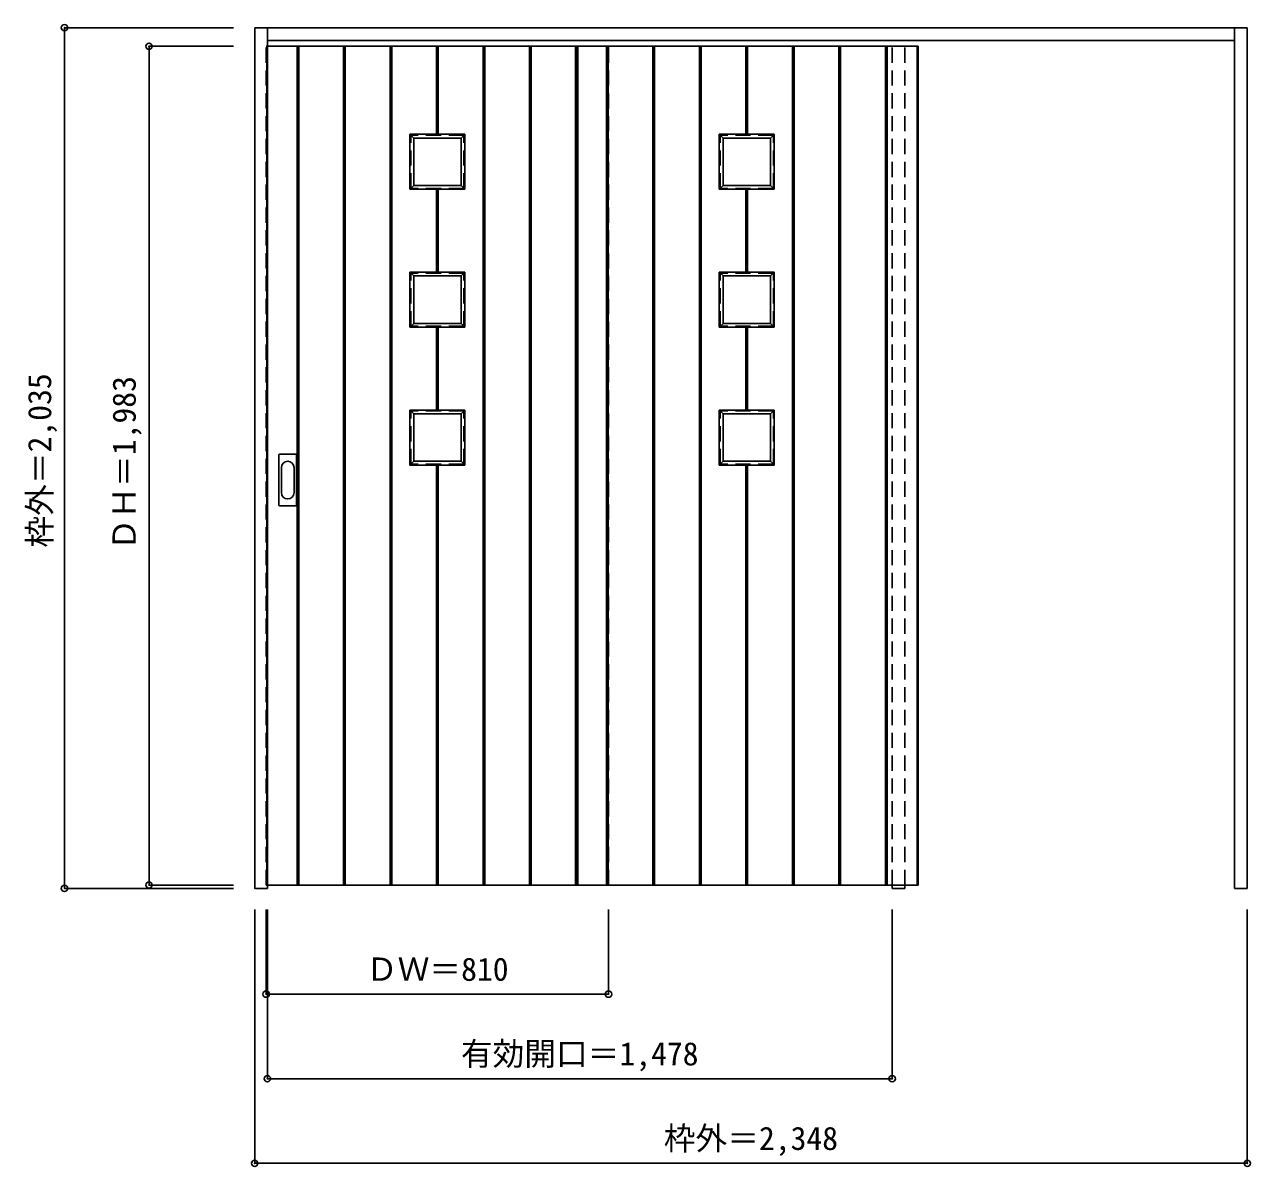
# Model space of a CAD drawing. Units: millimetres, scale not verified. Extents: x -1267 to 1633, y -1732 to 968.
import ezdxf
from ezdxf.enums import TextEntityAlignment as Align

# ---------------------------------------------------------------- set-up
doc = ezdxf.new("R2010")
doc.units = ezdxf.units.MM
doc.header["$LTSCALE"] = 30
doc.header["$PDMODE"] = 32
doc.header["$PDSIZE"] = 15
doc.linetypes.add('DASHED1', pattern=[1.8, 1.2, -0.6])
doc.layers.add('0-0', color=3, linetype='Continuous')
doc.layers.add('0-1_寸法', color=7, linetype='Continuous')
doc.styles.add('ＭＳ ゴシック', font='')
doc.styles.get('ＭＳ ゴシック').set_extended_font_data('MS Gothic')

msp = doc.modelspace()

# ---------------------------------------------------------------- linework, layer by layer
at = {"layer": '0-0'}
for p, q in [((-722.38, 960.45), (1625.62, 960.45)), ((-692.38, -1074.55), (-692.38, 960.45)), ((1595.62, -1074.55), (1595.62, 960.45)), ((1625.62, -1074.55), (1625.62, 960.45)), ((-692.38, 930.45), (1595.62, 930.45)), ((-693.38, -1066.55), (-693.38, 916.45)), ((-692.38, 916.45), (846.62, 916.45)), ((-622.38, -1066.55), (-622.38, 916.45)), ((-618.38, -1066.55), (-618.38, 916.45)), ((-512.38, -1066.55), (-512.38, 916.45)), ((-508.38, -1066.55), (-508.38, 916.45)), ((-402.38, -1066.55), (-402.38, 916.45)), ((-398.38, -1066.55), (-398.38, 916.45)), ((-292.38, 708.45), (-292.38, 916.45)), ((-288.38, 708.45), (-288.38, 916.45)), ((-182.38, -1066.55), (-182.38, 916.45)), ((-178.38, -1066.55), (-178.38, 916.45)), ((-72.38, -1066.55), (-72.38, 916.45)), ((-68.38, -1066.55), (-68.38, 916.45)), ((36.62, 916.45), (36.62, -1066.55)), ((37.62, -1066.55), (37.62, 916.45)), ((38.62, -1066.55), (38.62, 916.45)), ((41.62, -1066.55), (41.62, 916.45)), ((109.62, -1066.55), (109.62, 916.45)), ((112.62, -1066.55), (112.62, 916.45)), ((113.62, -1066.55), (113.62, 916.45)), ((219.62, -1066.55), (219.62, 916.45)), ((223.62, -1066.55), (223.62, 916.45)), ((329.62, -1066.55), (329.62, 916.45)), ((333.62, -1066.55), (333.62, 916.45)), ((439.62, 708.45), (439.62, 916.45)), ((443.62, 708.45), (443.62, 916.45)), ((549.62, -1066.55), (549.62, 916.45)), ((553.62, -1066.55), (553.62, 916.45)), ((659.62, -1066.55), (659.62, 916.45)), ((663.62, -1066.55), (663.62, 916.45)), ((769.62, -1066.55), (769.62, 916.45)), ((773.62, -1066.55), (773.62, 916.45)), ((844.62, -1066.55), (844.62, 916.45)), ((-225.38, 708.45), (-355.38, 708.45)), ((-355.38, 578.45), (-355.38, 708.45)), ((-355.38, 708.45), (-346.38, 699.45)), ((-234.38, 699.45), (-346.38, 699.45)), ((-346.38, 587.45), (-346.38, 699.45)), ((-234.38, 699.45), (-225.38, 708.45)), ((-234.38, 587.45), (-234.38, 699.45)), ((-225.38, 578.45), (-225.38, 708.45)), ((506.62, 708.45), (376.62, 708.45)), ((376.62, 578.45), (376.62, 708.45)), ((376.62, 708.45), (385.62, 699.45)), ((497.62, 699.45), (385.62, 699.45)), ((385.62, 587.45), (385.62, 699.45)), ((497.62, 699.45), (506.62, 708.45)), ((497.62, 587.45), (497.62, 699.45)), ((506.62, 578.45), (506.62, 708.45)), ((-234.38, 587.45), (-225.38, 578.45)), ((497.62, 587.45), (506.62, 578.45)), ((-225.38, 578.45), (-355.38, 578.45)), ((-292.38, 382.45), (-292.38, 578.45)), ((-288.38, 382.45), (-288.38, 578.45)), ((506.62, 578.45), (376.62, 578.45)), ((439.62, 382.45), (439.62, 578.45)), ((443.62, 382.45), (443.62, 578.45)), ((-225.38, 382.45), (-355.38, 382.45)), ((-355.38, 252.45), (-355.38, 382.45)), ((-355.38, 382.45), (-346.38, 373.45)), ((-234.38, 373.45), (-225.38, 382.45)), ((-225.38, 252.45), (-225.38, 382.45)), ((506.62, 382.45), (376.62, 382.45)), ((376.62, 252.45), (376.62, 382.45)), ((376.62, 382.45), (385.62, 373.45)), ((497.62, 373.45), (506.62, 382.45)), ((506.62, 252.45), (506.62, 382.45)), ((-234.38, 373.45), (-346.38, 373.45)), ((-346.38, 261.45), (-346.38, 373.45)), ((-234.38, 261.45), (-234.38, 373.45)), ((497.62, 373.45), (385.62, 373.45)), ((385.62, 261.45), (385.62, 373.45)), ((497.62, 261.45), (497.62, 373.45)), ((-234.38, 261.45), (-225.38, 252.45)), ((497.62, 261.45), (506.62, 252.45)), ((-225.38, 252.45), (-355.38, 252.45)), ((-292.38, 56.45), (-292.38, 252.45)), ((-288.38, 56.45), (-288.38, 252.45)), ((506.62, 252.45), (376.62, 252.45)), ((439.62, 56.45), (439.62, 252.45)), ((443.62, 56.45), (443.62, 252.45)), ((-225.38, 56.45), (-355.38, 56.45)), ((-355.38, -73.55), (-355.38, 56.45)), ((-355.38, 56.45), (-346.38, 47.45)), ((-234.38, 47.45), (-346.38, 47.45)), ((-346.38, -64.55), (-346.38, 47.45)), ((-234.38, 47.45), (-225.38, 56.45)), ((-234.38, -64.55), (-234.38, 47.45)), ((-225.38, -73.55), (-225.38, 56.45)), ((506.62, 56.45), (376.62, 56.45)), ((376.62, -73.55), (376.62, 56.45)), ((376.62, 56.45), (385.62, 47.45)), ((497.62, 47.45), (385.62, 47.45)), ((385.62, -64.55), (385.62, 47.45)), ((497.62, 47.45), (506.62, 56.45)), ((497.62, -64.55), (497.62, 47.45)), ((506.62, -73.55), (506.62, 56.45)), ((-665.38, -168.55), (-665.38, -49.55)), ((-624.88, -48.05), (-663.88, -48.05)), ((-623.38, -168.55), (-623.38, -49.55)), ((-225.38, -73.55), (-355.38, -73.55)), ((-292.38, -1066.55), (-292.38, -73.55)), ((-288.38, -1066.55), (-288.38, -73.55)), ((-234.38, -64.55), (-225.38, -73.55)), ((506.62, -73.55), (376.62, -73.55)), ((439.62, -1066.55), (439.62, -73.55)), ((443.62, -1066.55), (443.62, -73.55)), ((497.62, -64.55), (506.62, -73.55)), ((-663.88, -170.05), (-624.88, -170.05)), ((785.62, -1066.55), (785.62, -1074.55)), ((815.62, -1066.55), (815.62, -1074.55)), ((785.62, -1074.55), (815.62, -1074.55)), ((1625.62, -1074.55), (1595.62, -1074.55))]:
    msp.add_line(p, q, dxfattribs=at)
at = {"layer": '0-0', "color": 4, "linetype": 'DASHED1'}
for p, q in [((785.62, -1066.55), (785.62, 930.45)), ((815.62, -1066.55), (815.62, 930.45)), ((-695.38, 916.45), (-692.38, 916.45)), ((-695.38, -1066.55), (-695.38, 916.45)), ((114.62, -1066.55), (114.62, 916.45)), ((-692.38, -1066.55), (-695.38, -1066.55))]:
    msp.add_line(p, q, dxfattribs=at)
at = {"layer": '0-0', "color": 7}
for p, q in [((-620.38, -1066.55), (-620.38, 916.45)), ((-510.38, -1066.55), (-510.38, 916.45)), ((-400.38, -1066.55), (-400.38, 916.45)), ((-290.38, 708.45), (-290.38, 916.45)), ((-180.38, -1066.55), (-180.38, 916.45)), ((-70.38, -1066.55), (-70.38, 916.45)), ((39.62, -1066.55), (39.62, 916.45)), ((111.62, -1066.55), (111.62, 916.45)), ((221.62, -1066.55), (221.62, 916.45)), ((331.62, -1066.55), (331.62, 916.45)), ((441.62, 708.45), (441.62, 916.45)), ((551.62, -1066.55), (551.62, 916.45)), ((661.62, -1066.55), (661.62, 916.45)), ((771.62, -1066.55), (771.62, 916.45)), ((-290.38, 382.45), (-290.38, 578.45)), ((441.62, 382.45), (441.62, 578.45)), ((-290.38, 56.45), (-290.38, 252.45)), ((441.62, 56.45), (441.62, 252.45)), ((-659.38, -79.45), (-659.38, -138.65)), ((-629.38, -138.65), (-629.38, -79.45)), ((-290.38, -1066.55), (-290.38, -73.55)), ((441.62, -1066.55), (441.62, -73.55))]:
    msp.add_line(p, q, dxfattribs=at)
at = {"layer": '0-0', "linetype": 'DASHED1'}
for p, q in [((-227.38, 706.45), (-353.38, 706.45)), ((-227.38, 580.45), (-227.38, 706.45)), ((504.62, 706.45), (378.62, 706.45)), ((504.62, 580.45), (504.62, 706.45)), ((-227.38, 380.45), (-353.38, 380.45)), ((-227.38, 254.45), (-227.38, 380.45)), ((504.62, 380.45), (378.62, 380.45)), ((504.62, 254.45), (504.62, 380.45)), ((-227.38, 54.45), (-353.38, 54.45)), ((-227.38, -71.55), (-227.38, 54.45)), ((504.62, 54.45), (378.62, 54.45)), ((504.62, -71.55), (504.62, 54.45))]:
    msp.add_line(p, q, dxfattribs=at)
at = {"layer": '0-0'}
for points in [[(-692.38, -1074.55), (-722.38, -1074.55), (-722.38, 960.45)], [(-692.38, -1066.55), (846.62, -1066.55), (846.62, 916.45)], [(-234.38, 587.45), (-346.38, 587.45), (-355.38, 578.45)], [(497.62, 587.45), (385.62, 587.45), (376.62, 578.45)], [(-234.38, 261.45), (-346.38, 261.45), (-355.38, 252.45)], [(497.62, 261.45), (385.62, 261.45), (376.62, 252.45)], [(-234.38, -64.55), (-346.38, -64.55), (-355.38, -73.55)], [(497.62, -64.55), (385.62, -64.55), (376.62, -73.55)]]:
    msp.add_lwpolyline(points, dxfattribs=at)
at = {"layer": '0-0', "linetype": 'DASHED1'}
for points in [[(-227.38, 580.45), (-353.38, 580.45), (-353.38, 706.45)], [(504.62, 580.45), (378.62, 580.45), (378.62, 706.45)], [(-227.38, 254.45), (-353.38, 254.45), (-353.38, 380.45)], [(504.62, 254.45), (378.62, 254.45), (378.62, 380.45)], [(-227.38, -71.55), (-353.38, -71.55), (-353.38, 54.45)], [(504.62, -71.55), (378.62, -71.55), (378.62, 54.45)]]:
    msp.add_lwpolyline(points, dxfattribs=at)
at = {"layer": '0-0'}
for centre, start, end in [((-663.88, -49.55), 90, 180), ((-624.88, -49.55), 0, 90), ((-663.88, -168.55), 180, 270), ((-624.88, -168.55), 270, 0)]:
    msp.add_arc(centre, 1.5, start, end, dxfattribs=at)
at = {"layer": '0-0', "color": 7}
for centre, start, end in [((-644.38, -79.45), 0, 180), ((-644.38, -138.65), 180, 0)]:
    msp.add_arc(centre, 15, start, end, dxfattribs=at)
at = {"layer": '0-1_寸法', "color": 4}
for p, q in [((-1172.38, 960.45), (-772.38, 960.45)), ((-1172.38, 960.45), (-1172.38, -1074.55)), ((-972.38, 916.45), (-972.38, -1066.55)), ((-972.38, 916.45), (-772.38, 916.45)), ((-972.38, -1066.55), (-772.38, -1066.55)), ((-1172.38, -1074.55), (-772.38, -1074.55)), ((-722.38, -1724.55), (-722.38, -1124.55)), ((-695.38, -1324.55), (-695.38, -1124.55)), ((-692.38, -1524.55), (-692.38, -1124.55)), ((114.62, -1324.55), (114.62, -1124.55)), ((785.62, -1524.55), (785.62, -1124.55)), ((1625.62, -1724.55), (1625.62, -1124.55)), ((114.62, -1324.55), (-695.38, -1324.55)), ((-692.38, -1524.55), (785.62, -1524.55)), ((-722.38, -1724.55), (1625.62, -1724.55))]:
    msp.add_line(p, q, dxfattribs=at)
at = {"layer": '0-1_寸法'}
for p in [(-1172.38, 960.45), (-972.38, 916.45), (-1172.38, -1074.55), (-972.38, -1066.55), (-695.38, -1324.55), (114.62, -1324.55), (-692.38, -1524.55), (785.62, -1524.55), (-722.38, -1724.55), (1625.62, -1724.55)]:
    msp.add_point(p, dxfattribs=at)

# ---------------------------------------------------------------- texts
at = {"layer": '0-1_寸法', "style": 'ＭＳ ゴシック'}
for s, p in [('枠外＝2,035', (-1187.38, -268.8)), ('ＤＨ＝1,983', (-987.38, -275.3))]:
    msp.add_text(s, height=54.99, rotation=90, dxfattribs=at).set_placement(p, align=Align.BOTTOM_LEFT)
for s, p in [('ＤＷ＝810', (-459.13, -1309.55)), ('有効開口＝1,478', (-234.63, -1509.55)), ('枠外＝2,348', (245.37, -1709.55))]:
    msp.add_text(s, height=54.99, dxfattribs=at).set_placement(p, align=Align.BOTTOM_LEFT)

doc.saveas('drawing.dxf')
